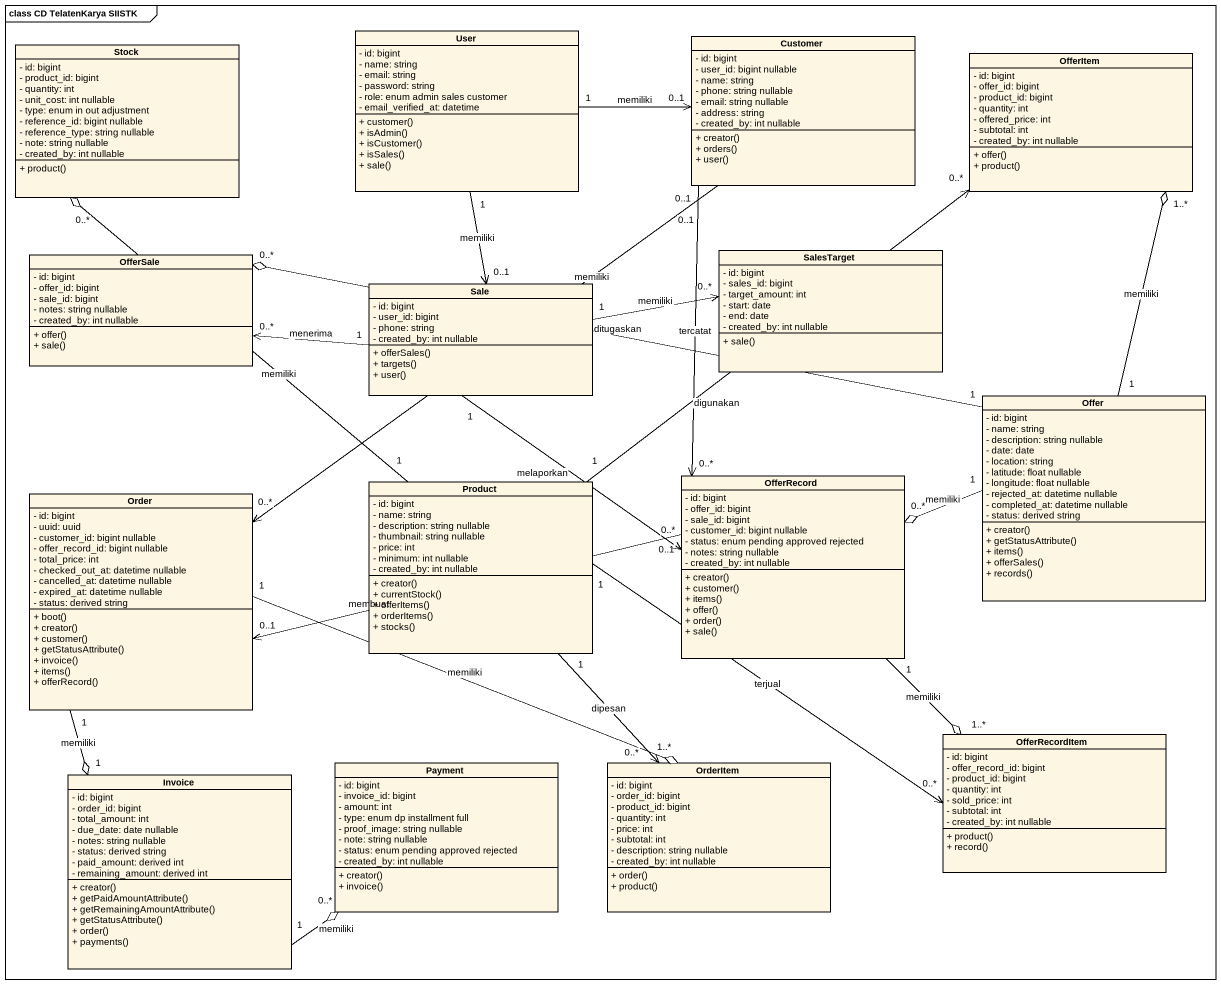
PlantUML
@startuml
mainframe class CD TelatenKarya SIISTK
hide circle
hide empty members
skinparam classAttributeIconSize 0
class User {
  - id: bigint
  - name: string
  - email: string
  - password: string
  - role: enum admin sales customer
  - email_verified_at: datetime
  + customer()
  + isAdmin()
  + isCustomer()
  + isSales()
  + sale()
}
class Stock {
  - id: bigint
  - product_id: bigint
  - quantity: int
  - unit_cost: int nullable
  - type: enum in out adjustment
  - reference_id: bigint nullable
  - reference_type: string nullable
  - note: string nullable
  - created_by: int nullable
  + product()
}
class Customer {
  - id: bigint
  - user_id: bigint nullable
  - name: string
  - phone: string nullable
  - email: string nullable
  - address: string
  - created_by: int nullable
  + creator()
  + orders()
  + user()
}
class OfferItem {
  - id: bigint
  - offer_id: bigint
  - product_id: bigint
  - quantity: int
  - offered_price: int
  - subtotal: int
  - created_by: int nullable
  + offer()
  + product()
}
class OfferSale {
  - id: bigint
  - offer_id: bigint
  - sale_id: bigint
  - notes: string nullable
  - created_by: int nullable
  + offer()
  + sale()
}
class SalesTarget {
  - id: bigint
  - sales_id: bigint
  - target_amount: int
  - start: date
  - end: date
  - created_by: int nullable
  + sale()
}
class Sale {
  - id: bigint
  - user_id: bigint
  - phone: string
  - created_by: int nullable
  + offerSales()
  + targets()
  + user()
}
class Offer {
  - id: bigint
  - name: string
  - description: string nullable
  - date: date
  - location: string
  - latitude: float nullable
  - longitude: float nullable
  - rejected_at: datetime nullable
  - completed_at: datetime nullable
  - status: derived string
  + creator()
  + getStatusAttribute()
  + items()
  + offerSales()
  + records()
}
class Order {
  - id: bigint
  - uuid: uuid
  - customer_id: bigint nullable
  - offer_record_id: bigint nullable
  - total_price: int
  - checked_out_at: datetime nullable
  - cancelled_at: datetime nullable
  - expired_at: datetime nullable
  - status: derived string
  + boot()
  + creator()
  + customer()
  + getStatusAttribute()
  + invoice()
  + items()
  + offerRecord()
}
class Product {
  - id: bigint
  - name: string
  - description: string nullable
  - thumbnail: string nullable
  - price: int
  - minimum: int nullable
  - created_by: int nullable
  + creator()
  + currentStock()
  + offerItems()
  + orderItems()
  + stocks()
}
class OfferRecord {
  - id: bigint
  - offer_id: bigint
  - sale_id: bigint
  - customer_id: bigint nullable
  - status: enum pending approved rejected
  - notes: string nullable
  - created_by: int nullable
  + creator()
  + customer()
  + items()
  + offer()
  + order()
  + sale()
}
class Payment {
  - id: bigint
  - invoice_id: bigint
  - amount: int
  - type: enum dp installment full
  - proof_image: string nullable
  - note: string nullable
  - status: enum pending approved rejected
  - created_by: int nullable
  + creator()
  + invoice()
}
class OrderItem {
  - id: bigint
  - order_id: bigint
  - product_id: bigint
  - quantity: int
  - price: int
  - subtotal: int
  - description: string nullable
  - created_by: int nullable
  + order()
  + product()
}
class OfferRecordItem {
  - id: bigint
  - offer_record_id: bigint
  - product_id: bigint
  - quantity: int
  - sold_price: int
  - subtotal: int
  - created_by: int nullable
  + product()
  + record()
}
class Invoice {
  - id: bigint
  - order_id: bigint
  - total_amount: int
  - due_date: date nullable
  - notes: string nullable
  - status: derived string
  - paid_amount: derived int
  - remaining_amount: derived int
  + creator()
  + getPaidAmountAttribute()
  + getRemainingAmountAttribute()
  + getStatusAttribute()
  + order()
  + payments()
}
User "1" -right-> "0..1" Customer : memiliki
User "1" --> "0..1" Sale : memiliki
Customer "0..1" --> "0..*" Order : memiliki
Customer "0..1" --> "0..*" OfferRecord : tercatat
Sale "1" -left-> "0..*" OfferSale : menerima
Sale "1" -right-> "0..*" SalesTarget : memiliki
Sale "1" --> "0..*" OfferRecord : melaporkan
Offer "1" -up-o "1..*" OfferItem : memiliki
Offer "1" -left-o "0..*" OfferSale : ditugaskan
Offer "1" -left-o "0..*" OfferRecord : memiliki
Order "1" -right-o "1..*" OrderItem : memiliki
Order "1" --o "1" Invoice : memiliki
Product "1" -up-o "0..*" Stock : memiliki
Product "1" -up-> "0..*" OfferItem : digunakan
Product "1" --> "0..*" OrderItem : dipesan
Product "1" -right-> "0..*" OfferRecordItem : terjual
OfferRecord "0..1" -left-> "0..1" Order : membuat
OfferRecord "1" --o "1..*" OfferRecordItem : memiliki
Invoice "1" -right-o "0..*" Payment : memiliki
@enduml
